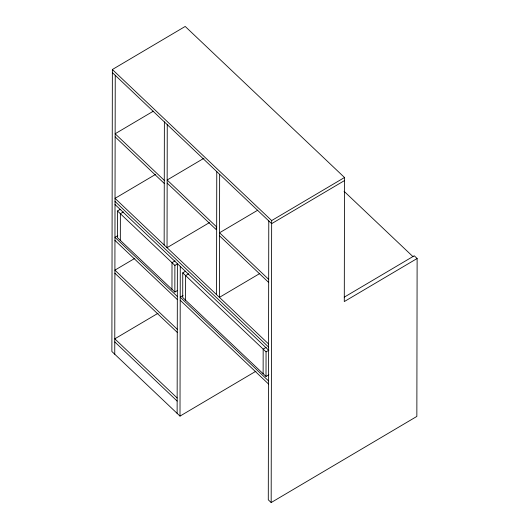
<?xml version="1.0" encoding="UTF-8"?>
<svg xmlns="http://www.w3.org/2000/svg" width="529" height="529" viewBox="0 0 529 529"><rect width="100%" height="100%" fill="white"/><g stroke="black" fill="none" stroke-linecap="round" stroke-linejoin="round"><path stroke-width="0.79" d="M344.234 297.172L414.247 255.778L417.123 258.509L344.286 301.576L344.505 177.506L185.203 26.45L112.366 69.517L111.877 351.494L180.005 416.105L255.95 371.206M114.753 354.225L115.243 75.323M120.341 209.312L117.504 210.985L117.458 237.647L174.841 292.061L177.678 290.388M120.334 240.378L120.381 213.716L123.416 211.924M164.155 244.96L164.374 121.915M167.25 124.646L167.038 247.691L209.464 222.603M171.965 289.337L172.011 262.675L175.046 260.876M174.841 292.061L174.887 265.406L117.504 210.985M177.129 413.374L177.387 263.667M180.005 416.105L180.27 266.398M185.593 271.185L182.756 272.865L182.717 297.477L266.008 376.456L268.844 374.783M185.593 300.207L185.633 275.596L188.668 273.804M216.553 294.64L216.764 171.594M219.647 174.325L219.429 297.371L259.739 273.539M263.131 373.732L263.171 349.12L266.206 347.328M266.008 376.456L266.054 351.851L182.756 272.865M268.778 220.917L268.289 499.819L271.172 502.55L416.852 416.416L417.123 258.509M271.172 502.55L271.661 220.573L112.366 69.517M153.324 111.189L115.137 133.771L164.268 180.363M155.533 174.418L115.024 198.368L268.567 343.962M203.929 158.27L167.157 180.012L216.288 226.604L216.282 229.679L167.151 183.087M117.795 235.656L114.958 237.336L177.334 296.478M134.769 258.397L114.899 270.147L177.275 329.289M257.735 210.192L219.542 232.773L268.679 279.365M174.887 265.406L177.724 263.726M271.661 220.573L344.505 177.506M344.498 180.581L271.655 223.648L112.36 72.592M183.054 295.48L180.217 297.159L268.501 380.873M158.072 313.247L114.78 338.844L177.155 397.993M266.054 351.851L268.891 350.172M344.068 191.286L413.043 256.691M115.13 136.846L164.268 183.437M219.542 235.848L268.672 282.44M115.018 201.443L268.56 347.037M115.018 204.518L268.553 350.112M180.21 300.234L268.494 383.955M114.952 240.411L177.327 299.559M114.892 273.222L177.268 332.371M114.773 341.919L177.149 401.068"/></g></svg>
